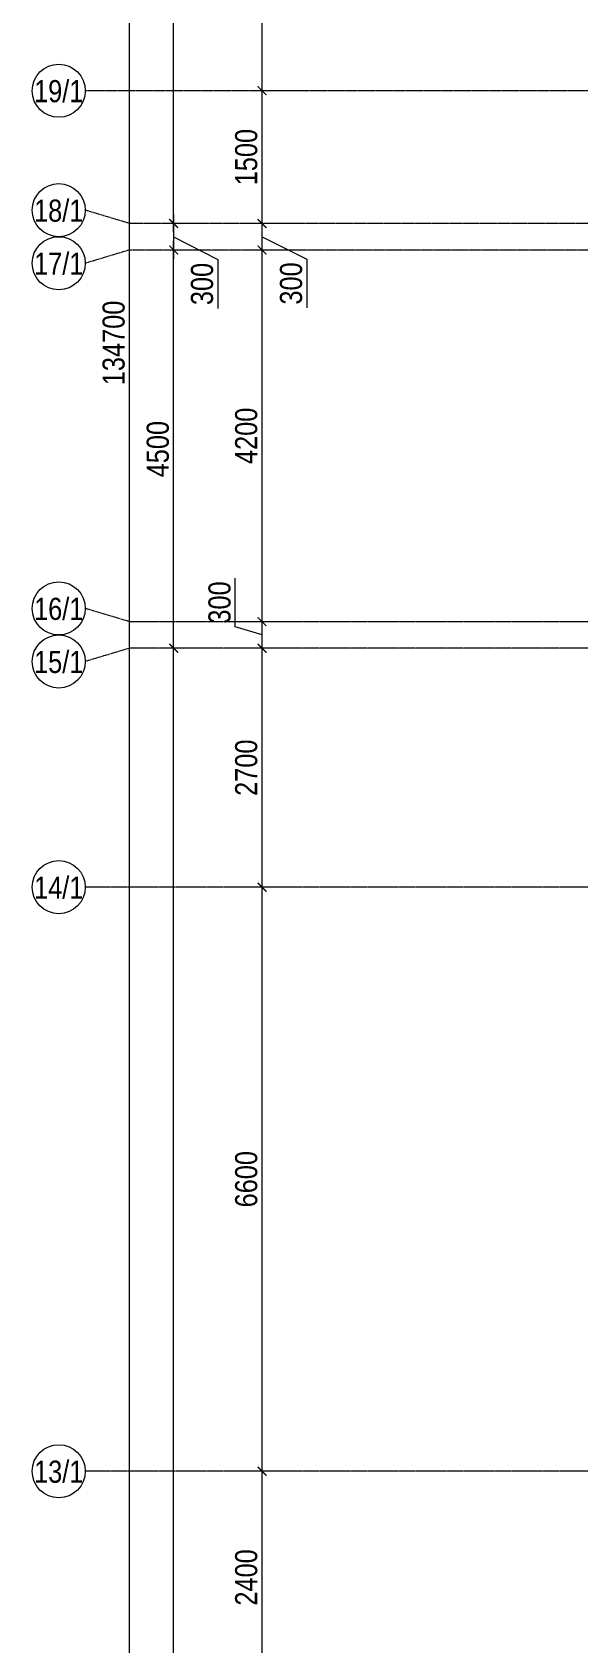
# Model space of a CAD drawing. Header units: millimetres. Extents: x 470010 to 1231400, y -134005 to 421770.
# Drawn here: x 666319 to 672501, y -40961 to -22750 of the extents above; entities that cross this region are included whole.
import ezdxf
from ezdxf.enums import TextEntityAlignment as Align

# ---------------------------------------------------------------- set-up
doc = ezdxf.new("R2010")
doc.units = ezdxf.units.MM
doc.linetypes.add('CENTER2', pattern=[28.575, 19.05, -3.175, 3.175, -3.175])
doc.layers.get('Defpoints').update_dxf_attribs({"color": 140})
doc.layers.add('РД_Оси_100', color=7, linetype='Continuous', lineweight=0, true_color=0x525252)
doc.layers.add('РД_Оси_размер', color=8, linetype='Continuous', lineweight=0)
doc.styles.add('style1', font='ARIALN.TTF')
doc.styles.add('ккк', font='isocpeur.ttf', dxfattribs={"width": 0.85, "oblique": 15})
doc.dimstyles.new('Dim100_ареал', dxfattribs={"dimscale": 100, "dimtxt": 2.5, "dimasz": 1, "dimexe": 1, "dimexo": 1, "dimgap": 0.5, "dimtad": 1, "dimzin": 12, "dimdsep": 46, "dimtxsty": 'style1', "dimblk": 'ARCHTICK', "dimcen": 1, "dimdle": 1, "dimclrd": 256, "dimclre": 256, "dimaunit": 1, "dimadec": 0, "dimazin": 3, "dimtfac": 1, "dimtmove": 1, "dimatfit": 3, "dimldrblk": 'OPEN30', "dimfxl": 4, "dimfxlon": 1, "dimtolj": 1, "dimtzin": 0, "dimlwd": 9, "dimlwe": 9, "dimarcsym": 0})

# ---------------------------------------------------------------- blocks, each defined once
blk = doc.blocks.new('A-iden')
at = {"linetype": 'Continuous', "lineweight": 5}
blk.add_circle((0, -4), 3, dxfattribs=at)
at = {"color": 0, "linetype": 'Continuous', "lineweight": 20, "style": 'ккк', "width": 0.85}
blk.add_attdef('ID', text='', height=4, dxfattribs=at).set_placement((0.31, -3.85), align=Align.MIDDLE_CENTER)
blk = doc.blocks.new('_ArchTick')
at = {"color": 0, "linetype": 'ByBlock', "const_width": 0.15}
blk.add_lwpolyline([(-0.5, -0.5), (0.5, 0.5)], dxfattribs=at)
blk = doc.blocks.new('*D154')
at = {"layer": 'Defpoints', "color": 0, "transparency": 16777216}
for p in [(-5455, 134700), (-2955, 134700), (-2955, 0)]:
    blk.add_point(p, dxfattribs=at)
at = {"layer": 'РД_Оси_размер', "lineweight": 9, "transparency": 16777216}
for p, q in [((-5455, -100), (-5455, 134800)), ((-5055, 134700), (-5555, 134700)), ((-5055, 0), (-5555, 0))]:
    blk.add_line(p, q, dxfattribs=at)
at = {"layer": 'РД_Оси_размер', "lineweight": 9, "transparency": 16777216, "xscale": 100, "yscale": 100, "zscale": 100}
for p, rotation in [((-5455, 134700), 90), ((-5455, 0), 270)]:
    blk.add_blockref('_ArchTick', p, dxfattribs=dict(at, rotation=rotation))
at = {"layer": 'РД_Оси_размер', "color": 0, "transparency": 16777216, "insert": (-5633, 67350), "char_height": 250, "attachment_point": 5, "rotation": 90, "style": 'style1'}
blk.add_mtext('\\A1;134700', dxfattribs=at)
blk = doc.blocks.new('_Open30')
at = {"color": 0, "linetype": 'ByBlock', "lineweight": -2}
for p, q in [((-1, 0.27), (0, 0)), ((0, 0), (-1, -0.27)), ((0, 0), (-1, 0))]:
    blk.add_line(p, q, dxfattribs=at)
blk = doc.blocks.new('*D164')
at = {"layer": 'Defpoints', "color": 0, "transparency": 16777216}
for p in [(-3955, 54600), (-2955, 54600), (-2955, 52200)]:
    blk.add_point(p, dxfattribs=at)
at = {"layer": 'РД_Оси_размер', "lineweight": 9, "transparency": 16777216}
for p, q in [((-3955, 52100), (-3955, 54700)), ((-3555, 54600), (-4055, 54600)), ((-3555, 52200), (-4055, 52200))]:
    blk.add_line(p, q, dxfattribs=at)
at = {"layer": 'РД_Оси_размер', "lineweight": 9, "transparency": 16777216, "xscale": 100, "yscale": 100, "zscale": 100}
for p, rotation in [((-3955, 54600), 90), ((-3955, 52200), 270)]:
    blk.add_blockref('_ArchTick', p, dxfattribs=dict(at, rotation=rotation))
at = {"layer": 'РД_Оси_размер', "color": 0, "transparency": 16777216, "insert": (-4133, 53400), "char_height": 250, "attachment_point": 5, "rotation": 90, "style": 'style1'}
blk.add_mtext('\\A1;2400', dxfattribs=at)
blk = doc.blocks.new('*D165')
at = {"layer": 'Defpoints', "color": 0, "transparency": 16777216}
for p in [(-3955, 61200), (-2955, 61200), (-2955, 54600)]:
    blk.add_point(p, dxfattribs=at)
at = {"layer": 'РД_Оси_размер', "lineweight": 9, "transparency": 16777216}
for p, q in [((-3555, 61200), (-4055, 61200)), ((-3955, 54500), (-3955, 61300)), ((-3555, 54600), (-4055, 54600))]:
    blk.add_line(p, q, dxfattribs=at)
at = {"layer": 'РД_Оси_размер', "lineweight": 9, "transparency": 16777216, "xscale": 100, "yscale": 100, "zscale": 100}
for p, rotation in [((-3955, 61200), 90), ((-3955, 54600), 270)]:
    blk.add_blockref('_ArchTick', p, dxfattribs=dict(at, rotation=rotation))
at = {"layer": 'РД_Оси_размер', "color": 0, "transparency": 16777216, "insert": (-4133, 57900), "char_height": 250, "attachment_point": 5, "rotation": 90, "style": 'style1'}
blk.add_mtext('\\A1;6600', dxfattribs=at)
blk = doc.blocks.new('*D166')
at = {"layer": 'Defpoints', "color": 0, "transparency": 16777216}
for p in [(-3955, 63900), (-2955, 63900), (-2955, 61200)]:
    blk.add_point(p, dxfattribs=at)
at = {"layer": 'РД_Оси_размер', "lineweight": 9, "transparency": 16777216}
for p, q in [((-3955, 61100), (-3955, 64000)), ((-3555, 63900), (-4055, 63900)), ((-3555, 61200), (-4055, 61200))]:
    blk.add_line(p, q, dxfattribs=at)
at = {"layer": 'РД_Оси_размер', "lineweight": 9, "transparency": 16777216, "xscale": 100, "yscale": 100, "zscale": 100}
for p, rotation in [((-3955, 63900), 90), ((-3955, 61200), 270)]:
    blk.add_blockref('_ArchTick', p, dxfattribs=dict(at, rotation=rotation))
at = {"layer": 'РД_Оси_размер', "color": 0, "transparency": 16777216, "insert": (-4133, 62550), "char_height": 250, "attachment_point": 5, "rotation": 90, "style": 'style1'}
blk.add_mtext('\\A1;2700', dxfattribs=at)
blk = doc.blocks.new('*D167')
at = {"layer": 'Defpoints', "color": 0, "transparency": 16777216}
for p in [(-3955, 64200), (-2955, 64200), (-2955, 63900)]:
    blk.add_point(p, dxfattribs=at)
at = {"layer": 'РД_Оси_размер', "lineweight": 9, "transparency": 16777216}
for p, q in [((-4258, 64141), (-4258, 64693)), ((-3955, 63800), (-3955, 64300)), ((-3955, 64050), (-4258, 64141)), ((-3555, 64200), (-4055, 64200)), ((-3555, 63900), (-4055, 63900))]:
    blk.add_line(p, q, dxfattribs=at)
at = {"layer": 'РД_Оси_размер', "lineweight": 9, "transparency": 16777216, "xscale": 100, "yscale": 100, "zscale": 100}
for p, rotation in [((-3955, 64200), 90), ((-3955, 63900), 270)]:
    blk.add_blockref('_ArchTick', p, dxfattribs=dict(at, rotation=rotation))
at = {"layer": 'РД_Оси_размер', "color": 0, "transparency": 16777216, "insert": (-4435, 64417), "char_height": 250, "attachment_point": 5, "rotation": 90, "style": 'style1'}
blk.add_mtext('\\A1;300', dxfattribs=at)
blk = doc.blocks.new('*D168')
at = {"layer": 'Defpoints', "color": 0, "transparency": 16777216}
for p in [(-3955, 68400), (-2955, 68400), (-2955, 64200)]:
    blk.add_point(p, dxfattribs=at)
at = {"layer": 'РД_Оси_размер', "lineweight": 9, "transparency": 16777216}
for p, q in [((-3955, 64100), (-3955, 68500)), ((-3555, 68400), (-4055, 68400)), ((-3555, 64200), (-4055, 64200))]:
    blk.add_line(p, q, dxfattribs=at)
at = {"layer": 'РД_Оси_размер', "lineweight": 9, "transparency": 16777216, "xscale": 100, "yscale": 100, "zscale": 100}
for p, rotation in [((-3955, 68400), 90), ((-3955, 64200), 270)]:
    blk.add_blockref('_ArchTick', p, dxfattribs=dict(at, rotation=rotation))
at = {"layer": 'РД_Оси_размер', "color": 0, "transparency": 16777216, "insert": (-4133, 66300), "char_height": 250, "attachment_point": 5, "rotation": 90, "style": 'style1'}
blk.add_mtext('\\A1;4200', dxfattribs=at)
blk = doc.blocks.new('*D169')
at = {"layer": 'Defpoints', "color": 0, "transparency": 16777216}
for p in [(-3955, 68700), (-2955, 68700), (-2955, 68400)]:
    blk.add_point(p, dxfattribs=at)
at = {"layer": 'РД_Оси_размер', "lineweight": 9, "transparency": 16777216}
for p, q in [((-3555, 68700), (-4055, 68700)), ((-3955, 68300), (-3955, 68800)), ((-3955, 68550), (-3448, 68298)), ((-3555, 68400), (-4055, 68400)), ((-3448, 68298), (-3448, 67746))]:
    blk.add_line(p, q, dxfattribs=at)
at = {"layer": 'РД_Оси_размер', "lineweight": 9, "transparency": 16777216, "xscale": 100, "yscale": 100, "zscale": 100}
for p, rotation in [((-3955, 68700), 90), ((-3955, 68400), 270)]:
    blk.add_blockref('_ArchTick', p, dxfattribs=dict(at, rotation=rotation))
at = {"layer": 'РД_Оси_размер', "color": 0, "transparency": 16777216, "insert": (-3626, 68022), "char_height": 250, "attachment_point": 5, "rotation": 90, "style": 'style1'}
blk.add_mtext('\\A1;300', dxfattribs=at)
blk = doc.blocks.new('*D170')
at = {"layer": 'Defpoints', "color": 0, "transparency": 16777216}
for p in [(-3955, 70200), (-2955, 70200), (-2955, 68700)]:
    blk.add_point(p, dxfattribs=at)
at = {"layer": 'РД_Оси_размер', "lineweight": 9, "transparency": 16777216}
for p, q in [((-3955, 68600), (-3955, 70300)), ((-3555, 70200), (-4055, 70200)), ((-3555, 68700), (-4055, 68700))]:
    blk.add_line(p, q, dxfattribs=at)
at = {"layer": 'РД_Оси_размер', "lineweight": 9, "transparency": 16777216, "xscale": 100, "yscale": 100, "zscale": 100}
for p, rotation in [((-3955, 70200), 90), ((-3955, 68700), 270)]:
    blk.add_blockref('_ArchTick', p, dxfattribs=dict(at, rotation=rotation))
at = {"layer": 'РД_Оси_размер', "color": 0, "transparency": 16777216, "insert": (-4133, 69450), "char_height": 250, "attachment_point": 5, "rotation": 90, "style": 'style1'}
blk.add_mtext('\\A1;1500', dxfattribs=at)
blk = doc.blocks.new('*D171')
at = {"layer": 'Defpoints', "color": 0, "transparency": 16777216}
for p in [(-3955, 72900), (-2955, 72900), (-2955, 70200)]:
    blk.add_point(p, dxfattribs=at)
at = {"layer": 'РД_Оси_размер', "lineweight": 9, "transparency": 16777216}
for p, q in [((-3555, 72900), (-4055, 72900)), ((-3955, 70100), (-3955, 73000)), ((-3555, 70200), (-4055, 70200))]:
    blk.add_line(p, q, dxfattribs=at)
at = {"layer": 'РД_Оси_размер', "lineweight": 9, "transparency": 16777216, "xscale": 100, "yscale": 100, "zscale": 100}
for p, rotation in [((-3955, 72900), 90), ((-3955, 70200), 270)]:
    blk.add_blockref('_ArchTick', p, dxfattribs=dict(at, rotation=rotation))
at = {"layer": 'РД_Оси_размер', "color": 0, "transparency": 16777216, "insert": (-4133, 71550), "char_height": 250, "attachment_point": 5, "rotation": 90, "style": 'style1'}
blk.add_mtext('\\A1;2700', dxfattribs=at)
blk = doc.blocks.new('*D198')
at = {"layer": 'Defpoints', "color": 0, "transparency": 16777216}
for p in [(-4955, 63900), (-2955, 63900), (-2955, 13500)]:
    blk.add_point(p, dxfattribs=at)
at = {"layer": 'РД_Оси_размер', "lineweight": 9, "transparency": 16777216}
for p, q in [((-4955, 13400), (-4955, 64000)), ((-4555, 63900), (-5055, 63900)), ((-4555, 13500), (-5055, 13500))]:
    blk.add_line(p, q, dxfattribs=at)
at = {"layer": 'РД_Оси_размер', "lineweight": 9, "transparency": 16777216, "xscale": 100, "yscale": 100, "zscale": 100}
for p, rotation in [((-4955, 63900), 90), ((-4955, 13500), 270)]:
    blk.add_blockref('_ArchTick', p, dxfattribs=dict(at, rotation=rotation))
at = {"layer": 'РД_Оси_размер', "color": 0, "transparency": 16777216, "insert": (-5133, 38700), "char_height": 250, "attachment_point": 5, "rotation": 90, "style": 'style1'}
blk.add_mtext('\\A1;50400', dxfattribs=at)
blk = doc.blocks.new('*D215')
at = {"layer": 'Defpoints', "color": 0, "transparency": 16777216}
for p in [(-4955, 68400), (-2955, 68400), (-2955, 63900)]:
    blk.add_point(p, dxfattribs=at)
at = {"layer": 'РД_Оси_размер', "lineweight": 9, "transparency": 16777216}
for p, q in [((-4955, 63800), (-4955, 68500)), ((-4555, 68400), (-5055, 68400)), ((-4555, 63900), (-5055, 63900))]:
    blk.add_line(p, q, dxfattribs=at)
at = {"layer": 'РД_Оси_размер', "lineweight": 9, "transparency": 16777216, "xscale": 100, "yscale": 100, "zscale": 100}
for p, rotation in [((-4955, 68400), 90), ((-4955, 63900), 270)]:
    blk.add_blockref('_ArchTick', p, dxfattribs=dict(at, rotation=rotation))
at = {"layer": 'РД_Оси_размер', "color": 0, "transparency": 16777216, "insert": (-5133, 66150), "char_height": 250, "attachment_point": 5, "rotation": 90, "style": 'style1'}
blk.add_mtext('\\A1;4500', dxfattribs=at)
blk = doc.blocks.new('*D199')
at = {"layer": 'Defpoints', "color": 0, "transparency": 16777216}
for p in [(-4955, 100500), (-2955, 100500), (-2955, 68700)]:
    blk.add_point(p, dxfattribs=at)
at = {"layer": 'РД_Оси_размер', "lineweight": 9, "transparency": 16777216}
for p, q in [((-4955, 68600), (-4955, 100600)), ((-4555, 100500), (-5055, 100500)), ((-4555, 68700), (-5055, 68700))]:
    blk.add_line(p, q, dxfattribs=at)
at = {"layer": 'РД_Оси_размер', "lineweight": 9, "transparency": 16777216, "xscale": 100, "yscale": 100, "zscale": 100}
for p, rotation in [((-4955, 100500), 90), ((-4955, 68700), 270)]:
    blk.add_blockref('_ArchTick', p, dxfattribs=dict(at, rotation=rotation))
at = {"layer": 'РД_Оси_размер', "color": 0, "transparency": 16777216, "insert": (-5133, 84600), "char_height": 250, "attachment_point": 5, "rotation": 90, "style": 'style1'}
blk.add_mtext('\\A1;31800', dxfattribs=at)
blk = doc.blocks.new('*D206')
at = {"layer": 'Defpoints', "color": 0, "transparency": 16777216}
for p in [(-2955, 68700), (-4955, 68400), (-2955, 68400)]:
    blk.add_point(p, dxfattribs=at)
at = {"layer": 'РД_Оси_размер', "lineweight": 9, "transparency": 16777216}
for p, q in [((-4555, 68700), (-5055, 68700)), ((-4955, 68800), (-4955, 68300)), ((-4955, 68550), (-4455, 68292)), ((-4555, 68400), (-5055, 68400)), ((-4455, 68292), (-4455, 67740))]:
    blk.add_line(p, q, dxfattribs=at)
at = {"layer": 'РД_Оси_размер', "lineweight": 9, "transparency": 16777216, "xscale": 100, "yscale": 100, "zscale": 100}
for p, rotation in [((-4955, 68700), 90), ((-4955, 68400), 270)]:
    blk.add_blockref('_ArchTick', p, dxfattribs=dict(at, rotation=rotation))
at = {"layer": 'РД_Оси_размер', "color": 0, "transparency": 16777216, "insert": (-4633, 68016), "char_height": 250, "attachment_point": 5, "rotation": 90, "style": 'style1'}
blk.add_mtext('\\A1;300', dxfattribs=at)
blk = doc.blocks.new('СОШ_2200_АР_ОСИ_М100_28.05.24')
at = {"layer": 'РД_Оси_100', "color": 251, "linetype": 'CENTER2', "true_color": 0x636466}
for p, q in [((29555, 61200), (-5954.958, 61200)), ((29555, 54600), (-5954.958, 54600))]:
    blk.add_line(p, q, dxfattribs=at)
for points in [[(119910, 70200), (-5954.958, 70200)], [(95715.503, 68700), (-5454.958, 68700), (-5954.958, 68850)], [(78274.959, 68400), (-5454.958, 68400), (-5954.958, 68250)], [(29555, 64200), (-5454.958, 64200), (-5954.958, 64350)], [(29555, 63900), (-5454.958, 63900), (-5954.958, 63750)]]:
    blk.add_lwpolyline(points, dxfattribs=at)
at = {"layer": 'РД_Оси_100', "color": 251, "true_color": 0x636466}
ref = blk.add_blockref('A-iden', (-6254.958, 70600), dxfattribs=dict(at, xscale=100, yscale=100, zscale=100))
ref.add_attrib('ID', '19/1', dxfattribs={"layer": '0', "linetype": 'Continuous', "height": 250, "style": 'style1'}).set_placement((-6254.958, 70200), align=Align.MIDDLE)
ref = blk.add_blockref('A-iden', (-6254.958, 69250), dxfattribs=dict(at, xscale=100, yscale=100, zscale=100))
ref.add_attrib('ID', '18/1', dxfattribs={"layer": '0', "linetype": 'Continuous', "height": 250, "style": 'style1'}).set_placement((-6254.958, 68850), align=Align.MIDDLE)
ref = blk.add_blockref('A-iden', (-6254.958, 68650), dxfattribs=dict(at, xscale=100, yscale=100, zscale=100))
ref.add_attrib('ID', '17/1', dxfattribs={"layer": '0', "linetype": 'Continuous', "height": 250, "style": 'style1'}).set_placement((-6254.958, 68250), align=Align.MIDDLE)
ref = blk.add_blockref('A-iden', (-6254.958, 64750), dxfattribs=dict(at, xscale=100, yscale=100, zscale=100))
ref.add_attrib('ID', '16/1', dxfattribs={"layer": '0', "linetype": 'Continuous', "height": 250, "style": 'style1'}).set_placement((-6254.958, 64350), align=Align.MIDDLE)
ref = blk.add_blockref('A-iden', (-6254.958, 64150), dxfattribs=dict(at, xscale=100, yscale=100, zscale=100))
ref.add_attrib('ID', '15/1', dxfattribs={"layer": '0', "linetype": 'Continuous', "height": 250, "style": 'style1'}).set_placement((-6254.958, 63750), align=Align.MIDDLE)
ref = blk.add_blockref('A-iden', (-6254.958, 61600), dxfattribs=dict(at, xscale=100, yscale=100, zscale=100))
ref.add_attrib('ID', '14/1', dxfattribs={"layer": '0', "linetype": 'Continuous', "height": 250, "style": 'style1'}).set_placement((-6254.958, 61200), align=Align.MIDDLE)
ref = blk.add_blockref('A-iden', (-6254.958, 55000), dxfattribs=dict(at, xscale=100, yscale=100, zscale=100))
ref.add_attrib('ID', '13/1', dxfattribs={"layer": '0', "linetype": 'Continuous', "height": 250, "style": 'style1'}).set_placement((-6254.958, 54600), align=Align.MIDDLE)
at = {"layer": 'РД_Оси_размер', "color": 251, "true_color": 0x636466}
for base, p1, p2, picture, middle in [((-5454.958, 134700), (-2954.958, 0), (-2954.958, 134700), '*D154', (-5632.601, 67350)), ((-4954.958, 100500), (-2954.958, 68700), (-2954.958, 100500), '*D199', (-5132.601, 84600)), ((-3954.958, 72900), (-2954.958, 70200), (-2954.958, 72900), '*D171', (-4132.601, 71550)), ((-3954.958, 70200), (-2954.958, 68700), (-2954.958, 70200), '*D170', (-4132.601, 69450)), ((-4954.958, 68400), (-2954.958, 63900), (-2954.958, 68400), '*D215', (-5132.601, 66150)), ((-3954.958, 68400), (-2954.958, 64200), (-2954.958, 68400), '*D168', (-4132.601, 66300)), ((-3954.958, 64200), (-2954.958, 63900), (-2954.958, 64200), '*D167', (-4435.244, 64190.793)), ((-4954.958, 63900), (-2954.958, 13500), (-2954.958, 63900), '*D198', (-5132.601, 38700)), ((-3954.958, 63900), (-2954.958, 61200), (-2954.958, 63900), '*D166', (-4132.601, 62550)), ((-3954.958, 61200), (-2954.958, 54600), (-2954.958, 61200), '*D165', (-4132.601, 57900)), ((-3954.958, 54600), (-2954.958, 52200), (-2954.958, 54600), '*D164', (-4132.601, 53400))]:
    dim = blk.add_linear_dim(base=base, p1=p1, p2=p2, angle=90, dimstyle='Dim100_ареал', dxfattribs=at)
    dim.commit()
    dim.dimension.update_dxf_attribs({"geometry": picture, "text_midpoint": middle})
for base, p1, p2, picture, middle in [((-4954.958, 68400), (-2954.958, 68700), (-2954.958, 68400), '*D206', (-4454.958, 68242.057)), ((-3954.958, 68700), (-2954.958, 68400), (-2954.958, 68700), '*D169', (-3448.316, 68248.494))]:
    dim = blk.add_linear_dim(base=base, p1=p1, p2=p2, angle=90, dimstyle='Dim100_ареал', dxfattribs=at)
    dim.commit()
    dim.dimension.update_dxf_attribs({"geometry": picture, "text_midpoint": middle, "dimtype": 128})
blk = doc.blocks.new('A$C9108343f')
at = {"layer": 'РД_Оси_100'}
blk.add_blockref('СОШ_2200_АР_ОСИ_М100_28.05.24', (7155, 6755), dxfattribs=at)
at = {"layer": 'Defpoints', "color": 18, "true_color": 0x000000, "style": 'style1'}
for p in [(143949, 316089), (143975, 281640), (143890, 273245), (143840, 264277), (143968, 254892), (12252, 104178), (12383, 96023)]:
    blk.add_attdef('АР-ПОМЕЩЕНИЕ:НАИМЕНОВАНИЕ', text='', height=100, dxfattribs=at).set_placement(p, align=Align.MIDDLE)
at = {"layer": 'Defpoints', "color": 18, "true_color": 0x000000, "style": 'style1', "flags": 8}
for p in [(143951, 279099), (143848, 269251), (143875, 260094), (144050, 250825), (163419, 238153), (155897, 237966), (183037, 237966), (143343, 237876)]:
    blk.add_attdef('АР-ПОМЕЩЕНИЕ:НАИМЕНОВАНИЕ', text='', height=100, dxfattribs=at).set_placement(p, align=Align.MIDDLE)

msp = doc.modelspace()

# ---------------------------------------------------------------- block references
msp.add_blockref('A$C9108343f', (665718.612, -100366.242))
at = {"layer": 'РД_Оси_100'}
msp.add_blockref('СОШ_2200_АР_ОСИ_М100_28.05.24', (672873.57, -93611.242), dxfattribs=at)

doc.saveas('drawing.dxf')
